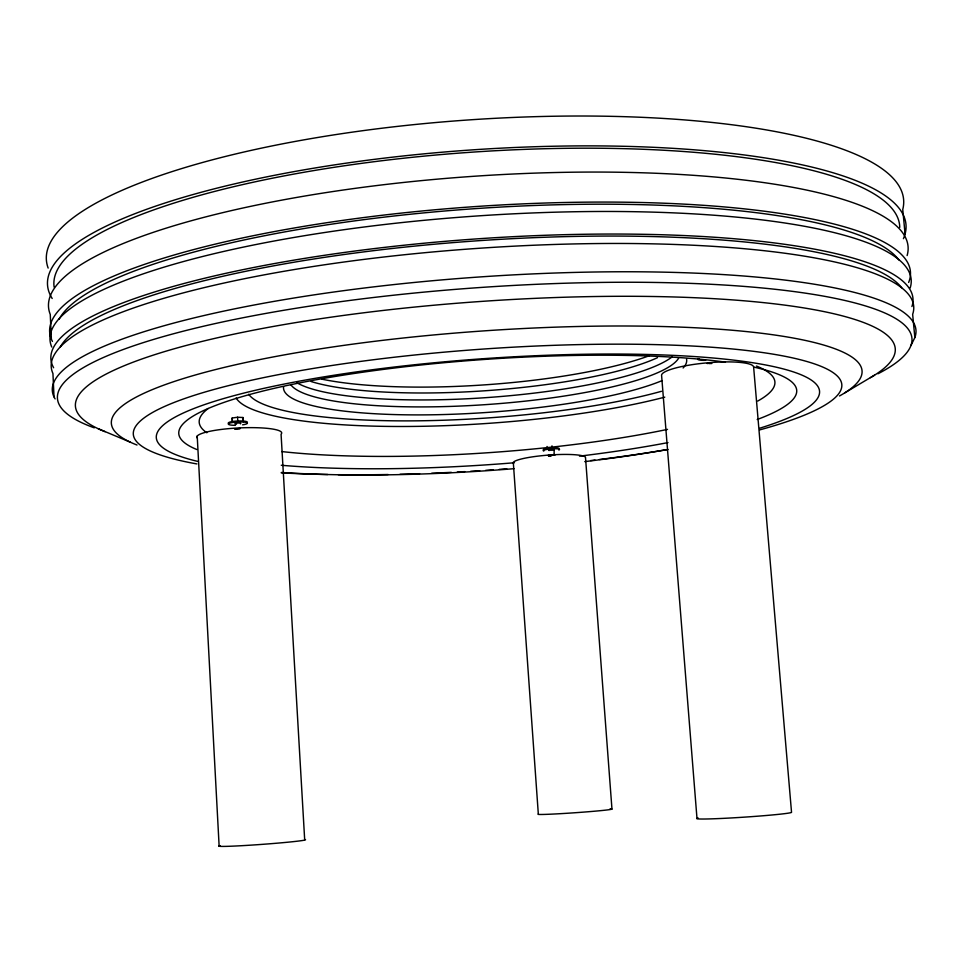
<?xml version="1.0" encoding="UTF-8"?>
<svg xmlns="http://www.w3.org/2000/svg" width="963" height="963" viewBox="0 0 963 963"><rect width="100%" height="100%" fill="white"/><g stroke="black" fill="none" stroke-linecap="round" stroke-linejoin="round"><path stroke-width="1.44" d="M232.36 421.89L232.191 418.014L237.584 417.232L242.953 417.521L243.097 421.397M910.926 345.536L914.85 337.592L912.647 314.299A432.291 88.476 -4 0 0 478.575 248.31A432.291 88.476 -4 0 0 52.941 373.488L54.012 396.912M549.018 454.825L549.584 455.198M554.182 448.927L554.098 454.825M554.989 454.969L549.476 454.825M234.864 429.089L240.281 428.487M844.84 392.82L874.56 375.149M553.785 450.154L548.549 450.275L549.271 450.54M549.343 454.692L548.332 455.258L549.175 455.571M549.103 455.956L549.921 455.716M240.449 423.876C242.965 421.963 230.458 423.612 236.501 424.214M548.886 454.969L554.58 454.584M235.237 422.408L235.863 422.276M550.499 455.042L548.429 455.956M549.56 455.956L551.245 455.511M235.116 421.806L232.432 422.203L232.191 418.014M549.668 448.577L547.189 448.902L547.02 446.495M550.306 455.824L551.149 455.728M549.211 455.704L554.568 455.042M98.19 428.716L130.258 442.149M905.076 234.021L902.752 209.465A429.679 110.227 -4 0 0 469.583 119.869A429.679 110.227 -4 0 0 48.15 268.075M696.995 818.502L661.617 375.726A46.224 8.414 -5.2 0 1 706.264 362.931A46.224 8.414 -5.2 0 1 753.632 367.168L791.538 812.327A47.392 1.697 -3.8 0 1 738.946 817.491A47.392 1.697 -3.8 0 1 698.283 818.081M611.974 809.209L585.48 457.244A36.365 5.297 -4.2 0 0 545.491 455.343A36.365 5.297 -4.2 0 0 513.387 463.624L538.329 814.096A37.076 1.059 -4 0 0 579.124 812.447A37.076 1.059 -4 0 0 610.061 808.908M551.98 445.845L552.16 448.252M242.953 417.521L243.194 421.71M237.584 417.232L237.813 421.421M197.21 436.083L219.143 846.321M51.388 339.241L50.257 314.42A430.834 100.706 -4 0 1 473.543 176.301A430.834 100.706 -4 0 1 907.11 255.568M51.737 347.017A431.641 93.965 -4 0 1 476.324 216.025A431.641 93.965 -4 0 1 910.167 287.973M53.627 367.746A432.098 90.101 -4 0 1 472.809 239.161A432.098 90.101 -4 0 1 911.925 306.547M52.435 341.432A431.448 95.578 -4 0 1 475.421 206.564A431.448 95.578 -4 0 1 908.639 282.46M60.26 347.041A425.694 88.704 -4 0 1 474.687 240.979A425.694 88.704 -4 0 1 901.693 287.744M52.195 298.494A430.292 105.16 -4 0 1 468.837 150.12A430.292 105.16 -4 0 1 903.402 238.68M196.921 463.937A355.13 60.585 -4 0 1 259.841 378.423A355.13 60.585 -4 0 1 737.574 349.485A355.13 60.585 -4 0 1 759.915 429.835M668.069 449.48A355.13 60.585 -4 0 1 605.185 458.773M603.753 458.954A355.13 60.585 -4 0 1 599.407 459.507M595.026 460.049A355.13 60.585 -4 0 1 590.62 460.579M506.779 468.812A355.13 60.585 -4 0 1 499.267 469.378M493.249 469.812A355.13 60.585 -4 0 1 485.725 470.329M479.694 470.726A355.13 60.585 -4 0 1 470.69 471.28M464.708 471.629A355.13 60.585 -4 0 1 457.269 472.039M451.346 472.339A355.13 60.585 -4 0 1 431.713 473.23M419.603 473.688A355.13 60.585 -4 0 1 400.018 474.265M388.125 474.518A355.13 60.585 -4 0 1 338.242 474.687M327.745 474.518A355.13 60.585 -4 0 1 281.196 472.845M197.728 461.397A332.44 55.998 -4 0 1 285.313 383.84A332.44 55.998 -4 0 1 716.833 358.344A332.44 55.998 -4 0 1 759.771 428.198M666.42 449.685A332.44 55.998 -4 0 1 584.758 461.614M513.989 468.692A332.44 55.998 -4 0 1 281.473 472.46M105.099 431.677A410.936 76.149 -4 0 1 478.575 301.612A410.936 76.149 -4 0 1 870.408 377.665M137.035 445.026A376.232 66.315 -4 0 1 482.282 330.995A376.232 66.315 -4 0 1 839.495 395.974M764.911 370.093A288.551 50.509 -4 0 1 757.749 401.041M667.528 429.378A288.551 50.509 -4 0 1 281.702 451.563M206.852 432.76A288.551 50.509 -4 0 1 208.213 408.481M756.449 366.06A288.551 50.509 -4 0 1 763.996 369.575M664.783 397.129A251.09 47.271 -4 0 1 403.341 426.489A251.09 47.271 -4 0 1 236.128 397.972M753.716 367.072A309.725 52.64 -4 0 1 757.219 419.507M667.973 442.607A309.725 52.64 -4 0 1 579.485 456.149M514.447 462.746A309.725 52.64 -4 0 1 281.28 465.261M196.885 449.54A309.725 52.64 -4 0 1 334.57 376.557A309.725 52.64 -4 0 1 725.464 362.136M672.21 356.828A195.814 38.64 -4 0 1 486.146 397.635A195.814 38.64 -4 0 1 297.049 382.829M662.05 380.626A202.074 38.351 -4 0 1 432.965 414.776A202.074 38.351 -4 0 1 283.555 386.813M686.547 359.043A202.074 38.351 -4 0 1 683.104 368.01M678.59 358.236A195.898 37.906 -4 0 1 486.207 404.592A195.898 37.906 -4 0 1 290.982 384.947M661.497 391.291A238.752 45.405 -4 0 1 413.416 420.855A238.752 45.405 -4 0 1 248.683 394.252M94.266 427.837A428.306 81.097 -4 0 1 481.139 287.443A428.306 81.097 -4 0 1 877.979 373.764M55.108 398.911A432.881 83.612 -4 0 1 475.228 277.272A432.881 83.612 -4 0 1 914.85 337.592M59.176 319.15A425.056 94.097 -4 0 1 472.628 208.827A425.056 94.097 -4 0 1 898.936 260.022M657.488 357.658A195.73 39.363 -4 0 1 485.268 390.749A195.73 39.363 -4 0 1 311.157 381.529M649.243 355.744A201.724 41.337 -4 0 1 321.774 379.145M54.145 287.155A423.913 103.535 -4 0 1 468.283 152.431A423.913 103.535 -4 0 1 899.755 227.388M707.131 363.533A3.647 0.674 -5.2 0 1 711.862 363.496M709.129 363.545A4.37 0.807 -5.2 0 1 711.212 363.52M699.126 358.922A10.424 1.974 -5.2 0 1 698.006 358.549M705.638 360.294A10.424 1.962 -5.2 0 1 697.91 358.609M543.216 449.974A8.198 1.24 -4.3 0 1 549.416 448.18A8.198 1.24 -4.3 0 1 558.973 448.24M543.782 451.093A8.198 1.24 -4.3 0 1 551.606 448.842A8.198 1.24 -4.3 0 1 558.865 450.058M235.08 429.065A4.008 0.674 -2.8 0 1 239.847 428.655M228.592 423.503A9.558 1.649 -2.7 0 1 237.813 420.987A9.558 1.649 -2.7 0 1 247.022 422.649M235.405 425.333A9.558 1.649 -2.7 0 1 229.591 423.178A9.558 1.649 -2.7 0 1 244.626 422.143A9.558 1.649 -2.7 0 1 242.616 424.827M197.307 438.021A42.456 7.066 -2.8 0 1 239.751 427.897A42.456 7.066 -2.8 0 1 281.076 434.205L304.669 839.543A43.443 1.42 -4.2 0 1 260.082 844.515A43.443 1.42 -4.2 0 1 220.298 845.658"/></g></svg>
